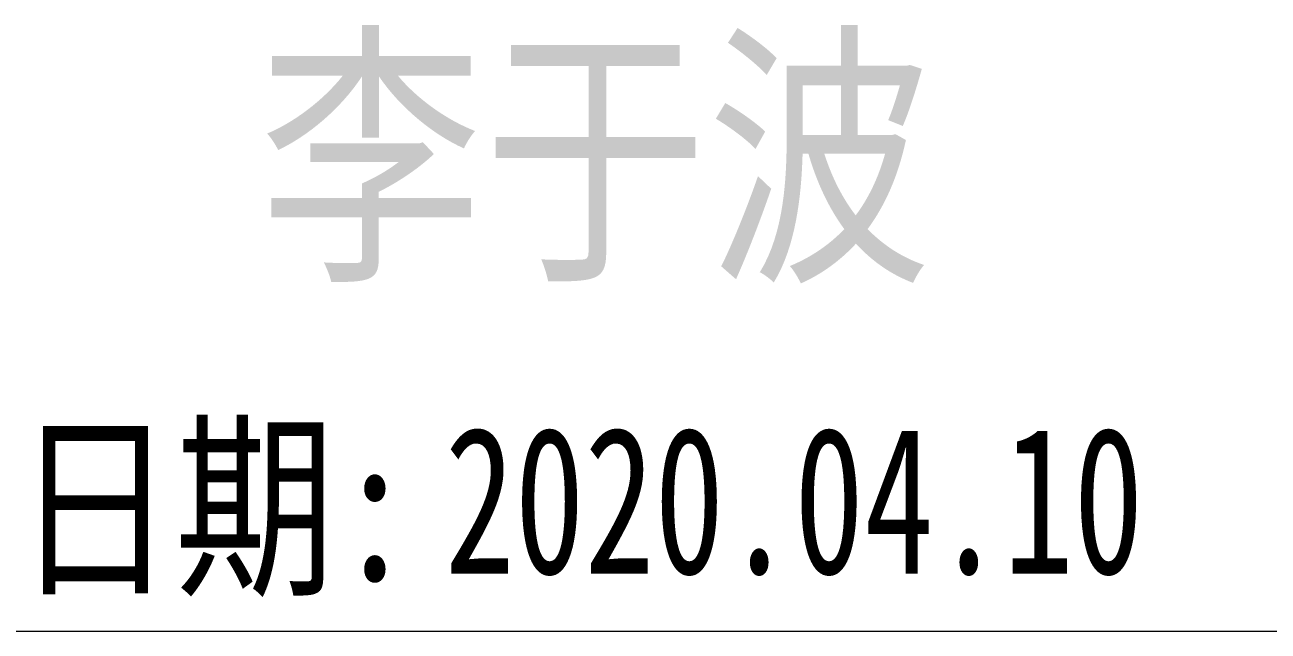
# Model space of a CAD drawing. Header units: millimetres. Extents: x -51813 to 38145, y -10860 to 38732.
# Drawn here: x -51299.11 to -51256.74, y 37821.52 to 37842.18 of the extents above; entities that cross this region are included whole.
import ezdxf
from ezdxf.enums import TextEntityAlignment as Align

# ---------------------------------------------------------------- set-up
doc = ezdxf.new("R2010")
doc.units = ezdxf.units.MM
doc.header["$LTSCALE"] = 0.5
doc.layers.add('图\\M+19E79\\M+195B6\\M+18E9A', color=7, linetype='Continuous')
doc.layers.add('图框', color=7, linetype='Continuous', lineweight=18)
doc.styles.add('国标', font='simfang.ttf', dxfattribs={"width": 0.8})

# ---------------------------------------------------------------- blocks, each defined once
blk = doc.blocks.new('GZDEH零件A3图框V01版')
at = {"layer": '图框', "linetype": 'Continuous'}
blk.add_line((2882.49, -1832.961), (3272.49, -1832.961), dxfattribs=at)
at = {"layer": '图\\M+19E79\\M+195B6\\M+18E9A', "color": 9, "style": '国标', "width": 0.8}
blk.add_text('日期:', height=2.5, dxfattribs=at).set_placement((3117.713, -1832.097), align=Align.CENTER)
blk = doc.blocks.new('DEH A3')
at = {"layer": '图框'}
blk.add_blockref('GZDEH零件A3图框V01版', (-2857.49, 1846.461), dxfattribs=at)

msp = doc.modelspace()

# ---------------------------------------------------------------- block references
at = {"layer": '图框', "xscale": 2, "yscale": 2, "zscale": 2}
msp.add_blockref('DEH A3', (-51813.088, 37794.515), dxfattribs=at)

# ---------------------------------------------------------------- texts
at = {"layer": '图\\M+19E79\\M+195B6\\M+18E9A', "color": 3, "style": '国标'}
for s, height, width, p in [('李于波', 7, 0.8, (-51291.132, 37834.148)), ('2020.04.10', 5, 0.7, (-51284.802, 37823.475))]:
    msp.add_text(s, height=height, dxfattribs=dict(at, width=width)).set_placement(p)

doc.saveas('drawing.dxf')
